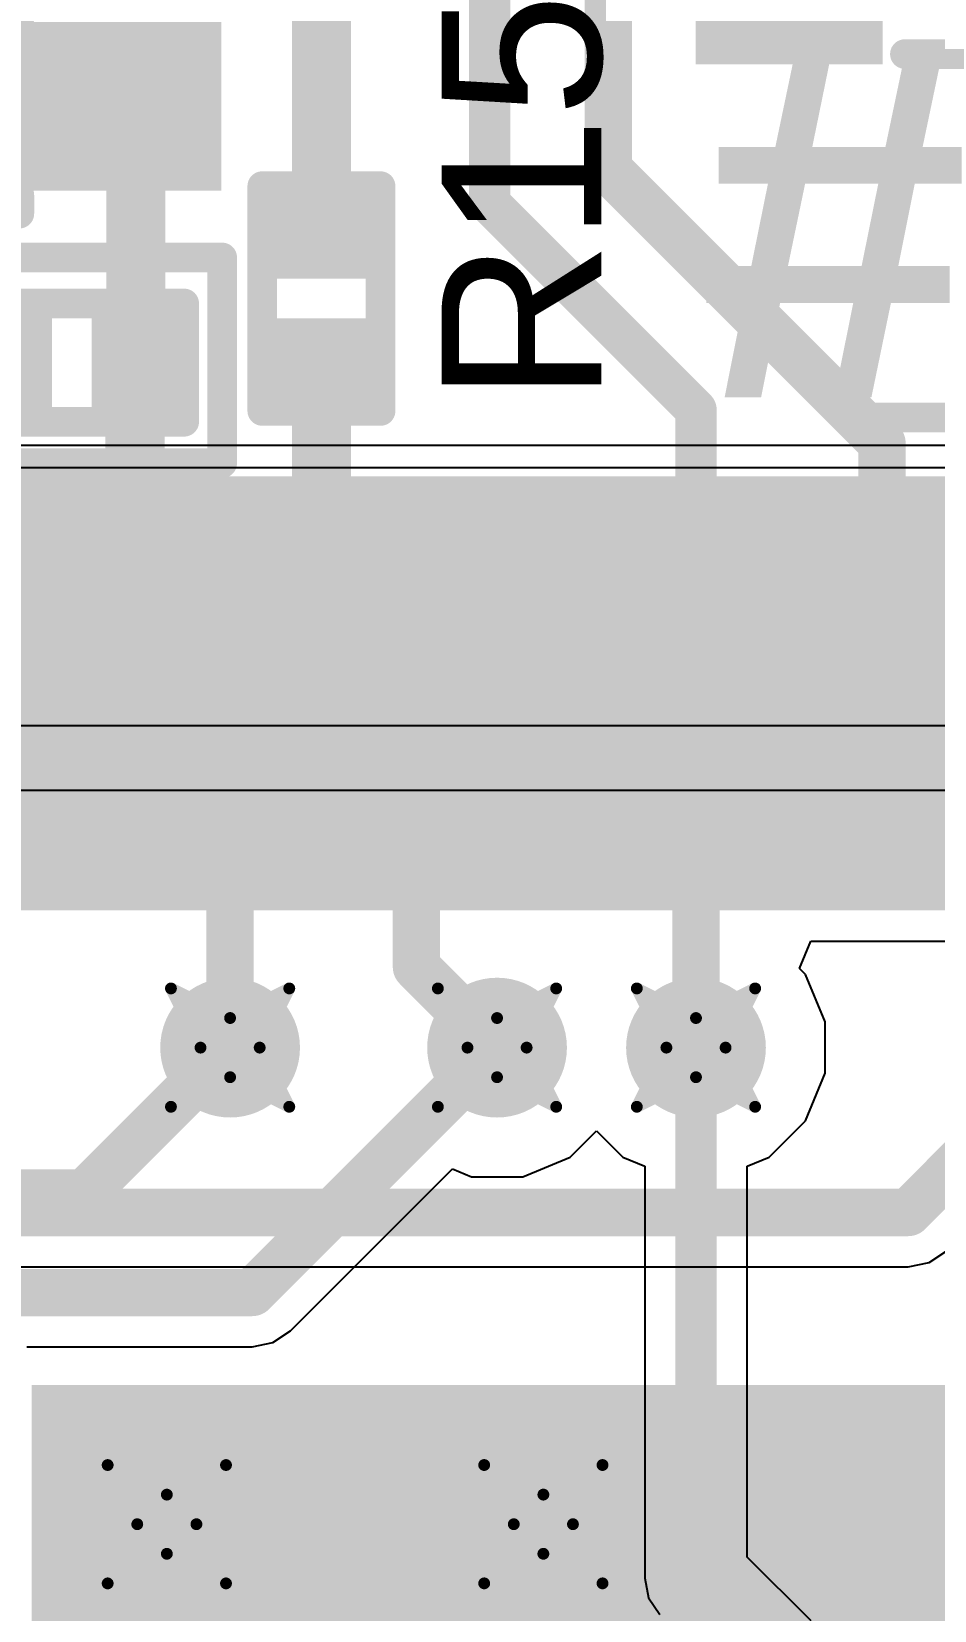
# Model space of a CAD drawing. Header units: inches. Extents: x -6 to 328, y -12 to 81.
# Drawn here: x 10.55 to 14.42, y 19.87 to 26.64 of the extents above; entities that cross this region are included whole.
import ezdxf

# ---------------------------------------------------------------- set-up
doc = ezdxf.new("R2010")
doc.units = ezdxf.units.IN
for name, color, linetype in [('Bottom Layer', 5, 'Continuous'), ('Drill Drawing', 1, 'Continuous'), ('Top Layer', 1, 'Continuous'), ('Top Overlay', 2, 'Continuous'), ('Top Paste', 8, 'Continuous'), ('Top Solder', 216, 'Continuous'), ('Via Holes', 16, 'Continuous')]:
    doc.layers.add(name, color=color, linetype=linetype)
doc.styles.add('Arial', font='', dxfattribs={"height": 0.2})
doc.styles.add('Arial_Bold', font='', dxfattribs={"height": 0.2})
doc.styles.get('Arial').set_extended_font_data('Arial')
doc.styles.get('Arial_Bold').set_extended_font_data('Arial', bold=True)

# ---------------------------------------------------------------- blocks, each defined once
blk = doc.blocks.new('LAN9255_ZMX019_9')
at = {"layer": 'Top Layer'}
for points in [[(-4.55, -4.55), (-4.55, 4.55), (4.55, 4.55), (4.55, -4.55)], [(-8.45, -0.9), (-6.95, -0.9), (-6.95, -1.1), (-8.45, -1.1)], [(-8.45, -1.3), (-6.95, -1.3), (-6.95, -1.5), (-8.45, -1.5)], [(-8.45, -1.7), (-6.95, -1.7), (-6.95, -1.9), (-8.45, -1.9)], [(-8.45, -2.1), (-6.95, -2.1), (-6.95, -2.3), (-8.45, -2.3)], [(-8.45, -2.5), (-6.95, -2.5), (-6.95, -2.7), (-8.45, -2.7)], [(-8.45, -2.9), (-6.95, -2.9), (-6.95, -3.1), (-8.45, -3.1)], [(-8.45, -3.3), (-6.95, -3.3), (-6.95, -3.5), (-8.45, -3.5)], [(-8.45, -3.7), (-6.95, -3.7), (-6.95, -3.9), (-8.45, -3.9)], [(-8.45, -4.1), (-6.95, -4.1), (-6.95, -4.3), (-8.45, -4.3)], [(-8.45, -4.5), (-6.95, -4.5), (-6.95, -4.7), (-8.45, -4.7)]]:
    blk.add_hatch(color=1, dxfattribs=at).paths.add_polyline_path(points)
at = {"layer": 'Top Paste'}
for points in [[(-4.55, -4.55), (-4.55, 4.55), (4.55, 4.55), (4.55, -4.55)], [(-8.45, -0.9), (-6.95, -0.9), (-6.95, -1.1), (-8.45, -1.1)], [(-8.45, -1.3), (-6.95, -1.3), (-6.95, -1.5), (-8.45, -1.5)], [(-8.45, -1.7), (-6.95, -1.7), (-6.95, -1.9), (-8.45, -1.9)], [(-8.45, -2.1), (-6.95, -2.1), (-6.95, -2.3), (-8.45, -2.3)], [(-8.45, -2.5), (-6.95, -2.5), (-6.95, -2.7), (-8.45, -2.7)], [(-8.45, -2.9), (-6.95, -2.9), (-6.95, -3.1), (-8.45, -3.1)], [(-8.45, -3.3), (-6.95, -3.3), (-6.95, -3.5), (-8.45, -3.5)], [(-8.45, -3.7), (-6.95, -3.7), (-6.95, -3.9), (-8.45, -3.9)], [(-8.45, -4.1), (-6.95, -4.1), (-6.95, -4.3), (-8.45, -4.3)], [(-8.45, -4.5), (-6.95, -4.5), (-6.95, -4.7), (-8.45, -4.7)]]:
    blk.add_hatch(color=8, dxfattribs=at).paths.add_polyline_path(points)
at = {"layer": 'Top Solder'}
for points in [[(-4.6516, -4.6516), (-4.6516, 4.6516), (4.6516, 4.6516), (4.6516, -4.6516)], [(-8.5516, -0.3984), (-6.8484, -0.3984), (-6.8484, -0.8016), (-8.5516, -0.8016)], [(-8.5516, -0.7984), (-6.8484, -0.7984), (-6.8484, -1.2016), (-8.5516, -1.2016)], [(-8.5516, -1.1984), (-6.8484, -1.1984), (-6.8484, -1.6016), (-8.5516, -1.6016)], [(-8.5516, -1.5984), (-6.8484, -1.5984), (-6.8484, -2.0016), (-8.5516, -2.0016)], [(-8.5516, -1.9984), (-6.8484, -1.9984), (-6.8484, -2.4016), (-8.5516, -2.4016)], [(-8.5516, -2.3984), (-6.8484, -2.3984), (-6.8484, -2.8016), (-8.5516, -2.8016)], [(-8.5516, -2.7984), (-6.8484, -2.7984), (-6.8484, -3.2016), (-8.5516, -3.2016)], [(-8.5516, -3.1984), (-6.8484, -3.1984), (-6.8484, -3.6016), (-8.5516, -3.6016)], [(-8.5516, -3.5984), (-6.8484, -3.5984), (-6.8484, -4.0016), (-8.5516, -4.0016)], [(-8.5516, -3.9984), (-6.8484, -3.9984), (-6.8484, -4.4016), (-8.5516, -4.4016)], [(-8.5516, -4.3984), (-6.8484, -4.3984), (-6.8484, -4.8016), (-8.5516, -4.8016)]]:
    blk.add_hatch(color=216, dxfattribs=at).paths.add_polyline_path(points)
blk = doc.blocks.new('R___0201_17')
at = {"layer": 'Top Layer'}
for points in [[(-0.41, 0.185), (-0.14, 0.185), (-0.14, -0.185), (-0.41, -0.185)], [(0.14, 0.185), (0.41, 0.185), (0.41, -0.185), (0.14, -0.185)]]:
    blk.add_hatch(color=1, dxfattribs=at).paths.add_polyline_path(points)
at = {"layer": 'Top Paste'}
for points in [[(-0.41, 0.185), (-0.14, 0.185), (-0.14, -0.185), (-0.41, -0.185)], [(0.14, 0.185), (0.41, 0.185), (0.41, -0.185), (0.14, -0.185)]]:
    blk.add_hatch(color=8, dxfattribs=at).paths.add_polyline_path(points)
at = {"layer": 'Top Solder'}
for points in [[(-0.465, 0.24), (-0.085, 0.24), (-0.085, -0.24), (-0.465, -0.24)], [(0.085, 0.24), (0.465, 0.24), (0.465, -0.24), (0.085, -0.24)]]:
    blk.add_hatch(color=216, dxfattribs=at).paths.add_polyline_path(points)
at = {"layer": 'Top Overlay'}
for points in [[(0.4826, 0.254, 0.127, 0.127, 0), (-0.4826, 0.254, 0.127, 0.127, 0)], [(-0.4826, 0.254, 0.127, 0.127, 0), (-0.4826, -0.254, 0.127, 0.127, 0)], [(0.4826, 0.254, 0.127, 0.127, 0), (0.4826, -0.254, 0.127, 0.127, 0)], [(0.4826, -0.254, 0.127, 0.127, 0), (-0.4826, -0.254, 0.127, 0.127, 0)]]:
    blk.add_lwpolyline(points, format="xyseb", dxfattribs=at)
for points in [[(-0.5143, 0.254, 0.0635, 0.0635, 1), (-0.4508, 0.254, 0.0635, 0.0635, 1)], [(-0.5143, 0.254, 0.0635, 0.0635, 1), (-0.4508, 0.254, 0.0635, 0.0635, 1)], [(0.4508, 0.254, 0.0635, 0.0635, 1), (0.5143, 0.254, 0.0635, 0.0635, 1)], [(0.4508, 0.254, 0.0635, 0.0635, 1), (0.5143, 0.254, 0.0635, 0.0635, 1)], [(-0.5143, -0.254, 0.0635, 0.0635, 1), (-0.4508, -0.254, 0.0635, 0.0635, 1)], [(-0.5143, -0.254, 0.0635, 0.0635, 1), (-0.4508, -0.254, 0.0635, 0.0635, 1)], [(0.4508, -0.254, 0.0635, 0.0635, 1), (0.5143, -0.254, 0.0635, 0.0635, 1)], [(0.4508, -0.254, 0.0635, 0.0635, 1), (0.5143, -0.254, 0.0635, 0.0635, 1)]]:
    blk.add_lwpolyline(points, format="xyseb", close=True, dxfattribs=at)
blk = doc.blocks.new('R___0201_18')
at = {"layer": 'Top Layer'}
for points in [[(-0.41, 0.185), (-0.14, 0.185), (-0.14, -0.185), (-0.41, -0.185)], [(0.14, 0.185), (0.41, 0.185), (0.41, -0.185), (0.14, -0.185)]]:
    blk.add_hatch(color=1, dxfattribs=at).paths.add_polyline_path(points)
at = {"layer": 'Top Paste'}
for points in [[(-0.41, 0.185), (-0.14, 0.185), (-0.14, -0.185), (-0.41, -0.185)], [(0.14, 0.185), (0.41, 0.185), (0.41, -0.185), (0.14, -0.185)]]:
    blk.add_hatch(color=8, dxfattribs=at).paths.add_polyline_path(points)
at = {"layer": 'Top Solder'}
for points in [[(-0.465, 0.24), (-0.085, 0.24), (-0.085, -0.24), (-0.465, -0.24)], [(0.085, 0.24), (0.465, 0.24), (0.465, -0.24), (0.085, -0.24)]]:
    blk.add_hatch(color=216, dxfattribs=at).paths.add_polyline_path(points)
at = {"layer": 'Top Overlay'}
for points in [[(0.4826, 0.254, 0.127, 0.127, 0), (-0.4826, 0.254, 0.127, 0.127, 0)], [(-0.4826, -0.254, 0.127, 0.127, 0), (-0.4826, 0.254, 0.127, 0.127, 0)], [(0.4826, -0.254, 0.127, 0.127, 0), (0.4826, 0.254, 0.127, 0.127, 0)], [(0.4826, -0.254, 0.127, 0.127, 0), (-0.4826, -0.254, 0.127, 0.127, 0)]]:
    blk.add_lwpolyline(points, format="xyseb", dxfattribs=at)
for points in [[(-0.5143, 0.254, 0.0635, 0.0635, 1), (-0.4508, 0.254, 0.0635, 0.0635, 1)], [(-0.5143, 0.254, 0.0635, 0.0635, 1), (-0.4508, 0.254, 0.0635, 0.0635, 1)], [(0.4508, 0.254, 0.0635, 0.0635, 1), (0.5143, 0.254, 0.0635, 0.0635, 1)], [(0.4508, 0.254, 0.0635, 0.0635, 1), (0.5143, 0.254, 0.0635, 0.0635, 1)], [(-0.5143, -0.254, 0.0635, 0.0635, 1), (-0.4508, -0.254, 0.0635, 0.0635, 1)], [(-0.5143, -0.254, 0.0635, 0.0635, 1), (-0.4508, -0.254, 0.0635, 0.0635, 1)], [(0.4508, -0.254, 0.0635, 0.0635, 1), (0.5143, -0.254, 0.0635, 0.0635, 1)], [(0.4508, -0.254, 0.0635, 0.0635, 1), (0.5143, -0.254, 0.0635, 0.0635, 1)]]:
    blk.add_lwpolyline(points, format="xyseb", close=True, dxfattribs=at)
blk = doc.blocks.new('IND_0603__1608_M_______43')
at = {"layer": 'Top Layer'}
for points in [[(-1, 0.4), (-0.4, 0.4), (-0.4, -0.4), (-1, -0.4)], [(0.4, 0.4), (1, 0.4), (1, -0.4), (0.4, -0.4)]]:
    blk.add_hatch(color=1, dxfattribs=at).paths.add_polyline_path(points)
at = {"layer": 'Top Paste'}
for points in [[(-1, 0.4), (-0.4, 0.4), (-0.4, -0.4), (-1, -0.4)], [(0.4, 0.4), (1, 0.4), (1, -0.4), (0.4, -0.4)]]:
    blk.add_hatch(color=8, dxfattribs=at).paths.add_polyline_path(points)
at = {"layer": 'Top Solder'}
for points in [[(-1.1016, 0.5016), (-0.2984, 0.5016), (-0.2984, -0.5016), (-1.1016, -0.5016)], [(0.2984, 0.5016), (1.1016, 0.5016), (1.1016, -0.5016), (0.2984, -0.5016)]]:
    blk.add_hatch(color=216, dxfattribs=at).paths.add_polyline_path(points)
at = {"layer": 'Top Overlay'}
for points in [[(-0.2032, 0.4572, 0.127, 0.127, 0), (0.2286, 0.4572, 0.127, 0.127, 0)], [(-0.2032, -0.4572, 0.127, 0.127, 0), (0.2286, -0.4572, 0.127, 0.127, 0)]]:
    blk.add_lwpolyline(points, format="xyseb", dxfattribs=at)
for points in [[(-0.2349, 0.4572, 0.0635, 0.0635, 1), (-0.1714, 0.4572, 0.0635, 0.0635, 1)], [(0.1968, 0.4572, 0.0635, 0.0635, 1), (0.2604, 0.4572, 0.0635, 0.0635, 1)], [(-0.2349, -0.4572, 0.0635, 0.0635, 1), (-0.1714, -0.4572, 0.0635, 0.0635, 1)], [(0.1968, -0.4572, 0.0635, 0.0635, 1), (0.2604, -0.4572, 0.0635, 0.0635, 1)]]:
    blk.add_lwpolyline(points, format="xyseb", close=True, dxfattribs=at)
blk = doc.blocks.new('SOD_523F_48')
at = {"layer": 'Top Layer'}
for points in [[(-1.4, 0.26), (-0.6, 0.26), (-0.6, -0.26), (-1.4, -0.26)], [(0.6, 0.26), (1.4, 0.26), (1.4, -0.26), (0.6, -0.26)]]:
    blk.add_hatch(color=1, dxfattribs=at).paths.add_polyline_path(points)
at = {"layer": 'Top Overlay'}
for points in [[(0.7366, 0.3302), (1.778, 0.3302), (1.778, 0.508), (0.7366, 0.508)], [(1.4986, -0.381), (1.778, -0.381), (1.778, 0.3556), (1.4986, 0.3556)], [(0.7366, -0.508), (1.778, -0.508), (1.778, -0.3302), (0.7366, -0.3302)]]:
    blk.add_hatch(color=2, dxfattribs=at).paths.add_polyline_path(points)
at = {"layer": 'Top Paste'}
for points in [[(-1.4, 0.26), (-0.6, 0.26), (-0.6, -0.26), (-1.4, -0.26)], [(0.6, 0.26), (1.4, 0.26), (1.4, -0.26), (0.6, -0.26)]]:
    blk.add_hatch(color=8, dxfattribs=at).paths.add_polyline_path(points)
at = {"layer": 'Top Solder'}
for points in [[(-1.5016, 0.3616), (-0.4984, 0.3616), (-0.4984, -0.3616), (-1.5016, -0.3616)], [(0.4984, 0.3616), (1.5016, 0.3616), (1.5016, -0.3616), (0.4984, -0.3616)]]:
    blk.add_hatch(color=216, dxfattribs=at).paths.add_polyline_path(points)
at = {"layer": 'Top Overlay'}
for points in [[(-0.635, 0.461, 0.127, 0.127, 0), (-0.635, 0.381, 0.127, 0.127, 0)], [(0.7366, 0.4572, 0.127, 0.127, 0), (-0.635, 0.4572, 0.127, 0.127, 0)], [(-0.635, -0.3772, 0.127, 0.127, 0), (-0.635, -0.4572, 0.127, 0.127, 0)], [(0.7366, -0.4572, 0.127, 0.127, 0), (-0.635, -0.4572, 0.127, 0.127, 0)]]:
    blk.add_lwpolyline(points, format="xyseb", dxfattribs=at)
for points in [[(-0.6667, 0.461, 0.0635, 0.0635, 1), (-0.6032, 0.461, 0.0635, 0.0635, 1)], [(-0.6667, 0.4572, 0.0635, 0.0635, 1), (-0.6032, 0.4572, 0.0635, 0.0635, 1)], [(0.7048, 0.4572, 0.0635, 0.0635, 1), (0.7683, 0.4572, 0.0635, 0.0635, 1)], [(-0.6667, 0.381, 0.0635, 0.0635, 1), (-0.6032, 0.381, 0.0635, 0.0635, 1)], [(-0.6667, -0.3772, 0.0635, 0.0635, 1), (-0.6032, -0.3772, 0.0635, 0.0635, 1)], [(-0.6667, -0.4572, 0.0635, 0.0635, 1), (-0.6032, -0.4572, 0.0635, 0.0635, 1)], [(-0.6667, -0.4572, 0.0635, 0.0635, 1), (-0.6032, -0.4572, 0.0635, 0.0635, 1)], [(0.7048, -0.4572, 0.0635, 0.0635, 1), (0.7683, -0.4572, 0.0635, 0.0635, 1)]]:
    blk.add_lwpolyline(points, format="xyseb", close=True, dxfattribs=at)

msp = doc.modelspace()

# ---------------------------------------------------------------- hatches: boundary and pattern name
at = {"layer": 'Bottom Layer'}
h = msp.add_hatch(color=5, dxfattribs=at)
edge = h.paths.add_edge_path()
edge.add_arc((11.3984, 22.282), 0.3, 0, 360)
h = msp.add_hatch(color=5, dxfattribs=at)
edge = h.paths.add_edge_path()
edge.add_arc((12.5444, 22.282), 0.3, 0, 360)
h = msp.add_hatch(color=5, dxfattribs=at)
edge = h.paths.add_edge_path()
edge.add_arc((13.3984, 22.282), 0.3, 0, 360)
h = msp.add_hatch(color=5, dxfattribs=at)
edge = h.paths.add_edge_path()
edge.add_arc((11.1268, 20.2364), 0.3, 0, 360)
h = msp.add_hatch(color=5, dxfattribs=at)
edge = h.paths.add_edge_path()
edge.add_arc((12.7432, 20.2364), 0.3, 0, 360)
at = {"layer": 'Top Layer'}
msp.add_hatch(color=1, dxfattribs=at).paths.add_polyline_path([(9.6438, 25.0372), (10.5788, 25.0372), (10.5788, 25.4072), (9.6438, 25.4072)])
h = msp.add_hatch(color=1, dxfattribs=at)
edge = h.paths.add_edge_path()
edge.add_arc((11.3984, 22.282), 0.3, 0, 360)
h = msp.add_hatch(color=1, dxfattribs=at)
edge = h.paths.add_edge_path()
edge.add_arc((12.5444, 22.282), 0.3, 0, 360)
h = msp.add_hatch(color=1, dxfattribs=at)
edge = h.paths.add_edge_path()
edge.add_arc((13.3984, 22.282), 0.3, 0, 360)
h = msp.add_hatch(color=1, dxfattribs=at)
edge = h.paths.add_edge_path()
edge.add_arc((11.1268, 20.2364), 0.3, 0, 360)
h = msp.add_hatch(color=1, dxfattribs=at)
edge = h.paths.add_edge_path()
edge.add_arc((12.7432, 20.2364), 0.3, 0, 360)
at = {"layer": 'Via Holes'}
h = msp.add_hatch(color=7, dxfattribs=at)
edge = h.paths.add_edge_path()
edge.add_arc((11.3984, 22.282), 0.15, 0, 360)
h = msp.add_hatch(color=7, dxfattribs=at)
edge = h.paths.add_edge_path()
edge.add_arc((12.5444, 22.282), 0.15, 0, 360)
h = msp.add_hatch(color=7, dxfattribs=at)
edge = h.paths.add_edge_path()
edge.add_arc((13.3984, 22.282), 0.15, 0, 360)
h = msp.add_hatch(color=7, dxfattribs=at)
edge = h.paths.add_edge_path()
edge.add_arc((11.1268, 20.2364), 0.15, 0, 360)
h = msp.add_hatch(color=7, dxfattribs=at)
edge = h.paths.add_edge_path()
edge.add_arc((12.7432, 20.2364), 0.15, 0, 360)

# ---------------------------------------------------------------- linework, layer by layer
at = {"layer": 'Bottom Layer'}
for p, q in [((14.9365, 24.8666), (3.175, 24.8666)), ((14.943, 24.77), (3.3397, 24.77)), ((3.7098, 23.6649), (15.3014, 23.6649)), ((18.5674, 23.3857), (5.8578, 23.3857)), ((13.8429, 22.6209), (13.8915, 22.7383)), ((13.8915, 22.7383), (16.1053, 22.7383)), ((13.8681, 22.5958), (13.8429, 22.6209)), ((13.9524, 22.3922), (13.8681, 22.5958)), ((13.9524, 22.1718), (13.9524, 22.3922)), ((13.8681, 21.9682), (13.9524, 22.1718)), ((13.7122, 21.8123), (13.8681, 21.9682)), ((12.8582, 21.8123), (12.9714, 21.9255)), ((12.9714, 21.9255), (13.0846, 21.8123)), ((11.6581, 21.0661), (12.3535, 21.7614)), ((12.3535, 21.7614), (12.4342, 21.728)), ((12.6546, 21.728), (12.8582, 21.8123)), ((13.0846, 21.8123), (13.1783, 21.7735)), ((13.1783, 21.7735), (13.1783, 20.0043)), ((13.6185, 21.7735), (13.7122, 21.8123)), ((13.6185, 20.0954), (13.6185, 21.7735)), ((12.4342, 21.728), (12.6546, 21.728)), ((11.4933, 20.9978), (11.5825, 21.0156)), ((11.5825, 21.0156), (11.6581, 21.0661)), ((10.5252, 20.9978), (11.4933, 20.9978)), ((13.8929, 19.8211), (13.6185, 20.0954)), ((13.1783, 20.0043), (13.195, 19.92)), ((13.195, 19.92), (13.2427, 19.8486))]:
    msp.add_line(p, q, dxfattribs=at)
for points in [[(3.3397, 24.511, 0.254, 0.254, 0), (15.0503, 24.511, 0.254, 0.254, 0)], [(3.6025, 23.9239, 0.254, 0.254, 0), (15.3014, 23.9239, 0.254, 0.254, 0)], [(9.4184, 23.062, 0.381, 0.381, 0), (18.998, 23.062, 0.381, 0.381, 0)], [(13.3984, 22.282, 0.1778, 0.1778, 0), (13.3984, 22.482, 0.1778, 0.1778, 0)], [(10.7748, 21.6584, 0.2032, 0.2032, 0), (11.3984, 22.282, 0.2032, 0.2032, 0)], [(11.4933, 21.2309, 0.2032, 0.2032, 0), (12.5444, 22.282, 0.2032, 0.2032, 0)], [(13.3984, 20.0043, 0.1778, 0.1778, 0), (13.3984, 22.282, 0.1778, 0.1778, 0)], [(6.4942, 21.6584, 0.2032, 0.2032, 0), (10.7748, 21.6584, 0.2032, 0.2032, 0)], [(10.3343, 21.2309, 0.2032, 0.2032, 0), (11.4933, 21.2309, 0.2032, 0.2032, 0)], [(13.3984, 20.0043, 0.1778, 0.1778, 0), (13.8017, 19.6009, 0.1778, 0.1778, 0)]]:
    msp.add_lwpolyline(points, format="xyseb", dxfattribs=at)
for points in [[(13.354, 22.482, 0.0889, 0.0889, 1), (13.4429, 22.482, 0.0889, 0.0889, 1)], [(11.3476, 22.282, 0.1016, 0.1016, 1), (11.4492, 22.282, 0.1016, 0.1016, 1)], [(12.4936, 22.282, 0.1016, 0.1016, 1), (12.5952, 22.282, 0.1016, 0.1016, 1)], [(13.354, 22.282, 0.0889, 0.0889, 1), (13.4429, 22.282, 0.0889, 0.0889, 1)], [(13.354, 22.282, 0.0889, 0.0889, 1), (13.4429, 22.282, 0.0889, 0.0889, 1)], [(10.724, 21.6584, 0.1016, 0.1016, 1), (10.8256, 21.6584, 0.1016, 0.1016, 1)], [(10.724, 21.6584, 0.1016, 0.1016, 1), (10.8256, 21.6584, 0.1016, 0.1016, 1)], [(11.4425, 21.2309, 0.1016, 0.1016, 1), (11.5441, 21.2309, 0.1016, 0.1016, 1)], [(11.4425, 21.2309, 0.1016, 0.1016, 1), (11.5441, 21.2309, 0.1016, 0.1016, 1)], [(13.354, 20.0043, 0.0889, 0.0889, 1), (13.4429, 20.0043, 0.0889, 0.0889, 1)], [(13.354, 20.0043, 0.0889, 0.0889, 1), (13.4429, 20.0043, 0.0889, 0.0889, 1)]]:
    msp.add_lwpolyline(points, format="xyseb", close=True, dxfattribs=at)
at = {"layer": 'Drill Drawing'}
for points in [[(11.1444, 22.536, 0.0508, 0.0508, 0), (11.3984, 22.409, 0.0508, 0.0508, 0)], [(11.1444, 22.536, 0.0508, 0.0508, 0), (11.2714, 22.282, 0.0508, 0.0508, 0)], [(11.3984, 22.409, 0.0508, 0.0508, 0), (11.6524, 22.536, 0.0508, 0.0508, 0)], [(11.5254, 22.282, 0.0508, 0.0508, 0), (11.6524, 22.536, 0.0508, 0.0508, 0)], [(12.2904, 22.536, 0.0508, 0.0508, 0), (12.5444, 22.409, 0.0508, 0.0508, 0)], [(12.2904, 22.536, 0.0508, 0.0508, 0), (12.4174, 22.282, 0.0508, 0.0508, 0)], [(12.5444, 22.409, 0.0508, 0.0508, 0), (12.7984, 22.536, 0.0508, 0.0508, 0)], [(12.6714, 22.282, 0.0508, 0.0508, 0), (12.7984, 22.536, 0.0508, 0.0508, 0)], [(13.1444, 22.536, 0.0508, 0.0508, 0), (13.3984, 22.409, 0.0508, 0.0508, 0)], [(13.1444, 22.536, 0.0508, 0.0508, 0), (13.2714, 22.282, 0.0508, 0.0508, 0)], [(13.3984, 22.409, 0.0508, 0.0508, 0), (13.6524, 22.536, 0.0508, 0.0508, 0)], [(13.5254, 22.282, 0.0508, 0.0508, 0), (13.6524, 22.536, 0.0508, 0.0508, 0)], [(11.1444, 22.028, 0.0508, 0.0508, 0), (11.2714, 22.282, 0.0508, 0.0508, 0)], [(11.5254, 22.282, 0.0508, 0.0508, 0), (11.6524, 22.028, 0.0508, 0.0508, 0)], [(12.2904, 22.028, 0.0508, 0.0508, 0), (12.4174, 22.282, 0.0508, 0.0508, 0)], [(12.6714, 22.282, 0.0508, 0.0508, 0), (12.7984, 22.028, 0.0508, 0.0508, 0)], [(13.1444, 22.028, 0.0508, 0.0508, 0), (13.2714, 22.282, 0.0508, 0.0508, 0)], [(13.5254, 22.282, 0.0508, 0.0508, 0), (13.6524, 22.028, 0.0508, 0.0508, 0)], [(11.1444, 22.028, 0.0508, 0.0508, 0), (11.3984, 22.155, 0.0508, 0.0508, 0)], [(11.3984, 22.155, 0.0508, 0.0508, 0), (11.6524, 22.028, 0.0508, 0.0508, 0)], [(12.2904, 22.028, 0.0508, 0.0508, 0), (12.5444, 22.155, 0.0508, 0.0508, 0)], [(12.5444, 22.155, 0.0508, 0.0508, 0), (12.7984, 22.028, 0.0508, 0.0508, 0)], [(13.1444, 22.028, 0.0508, 0.0508, 0), (13.3984, 22.155, 0.0508, 0.0508, 0)], [(13.3984, 22.155, 0.0508, 0.0508, 0), (13.6524, 22.028, 0.0508, 0.0508, 0)], [(10.8728, 20.4904, 0.0508, 0.0508, 0), (11.1268, 20.3634, 0.0508, 0.0508, 0)], [(10.8728, 20.4904, 0.0508, 0.0508, 0), (10.9998, 20.2364, 0.0508, 0.0508, 0)], [(11.1268, 20.3634, 0.0508, 0.0508, 0), (11.3808, 20.4904, 0.0508, 0.0508, 0)], [(11.2538, 20.2364, 0.0508, 0.0508, 0), (11.3808, 20.4904, 0.0508, 0.0508, 0)], [(12.4892, 20.4904, 0.0508, 0.0508, 0), (12.7432, 20.3634, 0.0508, 0.0508, 0)], [(12.4892, 20.4904, 0.0508, 0.0508, 0), (12.6162, 20.2364, 0.0508, 0.0508, 0)], [(12.7432, 20.3634, 0.0508, 0.0508, 0), (12.9972, 20.4904, 0.0508, 0.0508, 0)], [(12.8702, 20.2364, 0.0508, 0.0508, 0), (12.9972, 20.4904, 0.0508, 0.0508, 0)], [(10.8728, 19.9824, 0.0508, 0.0508, 0), (10.9998, 20.2364, 0.0508, 0.0508, 0)], [(11.2538, 20.2364, 0.0508, 0.0508, 0), (11.3808, 19.9824, 0.0508, 0.0508, 0)], [(12.4892, 19.9824, 0.0508, 0.0508, 0), (12.6162, 20.2364, 0.0508, 0.0508, 0)], [(12.8702, 20.2364, 0.0508, 0.0508, 0), (12.9972, 19.9824, 0.0508, 0.0508, 0)], [(10.8728, 19.9824, 0.0508, 0.0508, 0), (11.1268, 20.1094, 0.0508, 0.0508, 0)], [(11.1268, 20.1094, 0.0508, 0.0508, 0), (11.3808, 19.9824, 0.0508, 0.0508, 0)], [(12.4892, 19.9824, 0.0508, 0.0508, 0), (12.7432, 20.1094, 0.0508, 0.0508, 0)], [(12.7432, 20.1094, 0.0508, 0.0508, 0), (12.9972, 19.9824, 0.0508, 0.0508, 0)]]:
    msp.add_lwpolyline(points, format="xyseb", dxfattribs=at)
for points in [[(11.1317, 22.536, 0.0254, 0.0254, 1), (11.1571, 22.536, 0.0254, 0.0254, 1)], [(11.1317, 22.536, 0.0254, 0.0254, 1), (11.1571, 22.536, 0.0254, 0.0254, 1)], [(11.6397, 22.536, 0.0254, 0.0254, 1), (11.6651, 22.536, 0.0254, 0.0254, 1)], [(11.6397, 22.536, 0.0254, 0.0254, 1), (11.6651, 22.536, 0.0254, 0.0254, 1)], [(12.2777, 22.536, 0.0254, 0.0254, 1), (12.3031, 22.536, 0.0254, 0.0254, 1)], [(12.2777, 22.536, 0.0254, 0.0254, 1), (12.3031, 22.536, 0.0254, 0.0254, 1)], [(12.7857, 22.536, 0.0254, 0.0254, 1), (12.8111, 22.536, 0.0254, 0.0254, 1)], [(12.7857, 22.536, 0.0254, 0.0254, 1), (12.8111, 22.536, 0.0254, 0.0254, 1)], [(13.1317, 22.536, 0.0254, 0.0254, 1), (13.1571, 22.536, 0.0254, 0.0254, 1)], [(13.1317, 22.536, 0.0254, 0.0254, 1), (13.1571, 22.536, 0.0254, 0.0254, 1)], [(13.6397, 22.536, 0.0254, 0.0254, 1), (13.6651, 22.536, 0.0254, 0.0254, 1)], [(13.6397, 22.536, 0.0254, 0.0254, 1), (13.6651, 22.536, 0.0254, 0.0254, 1)], [(11.3857, 22.409, 0.0254, 0.0254, 1), (11.4111, 22.409, 0.0254, 0.0254, 1)], [(11.3857, 22.409, 0.0254, 0.0254, 1), (11.4111, 22.409, 0.0254, 0.0254, 1)], [(12.5317, 22.409, 0.0254, 0.0254, 1), (12.5571, 22.409, 0.0254, 0.0254, 1)], [(12.5317, 22.409, 0.0254, 0.0254, 1), (12.5571, 22.409, 0.0254, 0.0254, 1)], [(13.3857, 22.409, 0.0254, 0.0254, 1), (13.4111, 22.409, 0.0254, 0.0254, 1)], [(13.3857, 22.409, 0.0254, 0.0254, 1), (13.4111, 22.409, 0.0254, 0.0254, 1)], [(11.2587, 22.282, 0.0254, 0.0254, 1), (11.2841, 22.282, 0.0254, 0.0254, 1)], [(11.2587, 22.282, 0.0254, 0.0254, 1), (11.2841, 22.282, 0.0254, 0.0254, 1)], [(11.5127, 22.282, 0.0254, 0.0254, 1), (11.5381, 22.282, 0.0254, 0.0254, 1)], [(11.5127, 22.282, 0.0254, 0.0254, 1), (11.5381, 22.282, 0.0254, 0.0254, 1)], [(12.4047, 22.282, 0.0254, 0.0254, 1), (12.4301, 22.282, 0.0254, 0.0254, 1)], [(12.4047, 22.282, 0.0254, 0.0254, 1), (12.4301, 22.282, 0.0254, 0.0254, 1)], [(12.6587, 22.282, 0.0254, 0.0254, 1), (12.6841, 22.282, 0.0254, 0.0254, 1)], [(12.6587, 22.282, 0.0254, 0.0254, 1), (12.6841, 22.282, 0.0254, 0.0254, 1)], [(13.2587, 22.282, 0.0254, 0.0254, 1), (13.2841, 22.282, 0.0254, 0.0254, 1)], [(13.2587, 22.282, 0.0254, 0.0254, 1), (13.2841, 22.282, 0.0254, 0.0254, 1)], [(13.5127, 22.282, 0.0254, 0.0254, 1), (13.5381, 22.282, 0.0254, 0.0254, 1)], [(13.5127, 22.282, 0.0254, 0.0254, 1), (13.5381, 22.282, 0.0254, 0.0254, 1)], [(11.3857, 22.155, 0.0254, 0.0254, 1), (11.4111, 22.155, 0.0254, 0.0254, 1)], [(11.3857, 22.155, 0.0254, 0.0254, 1), (11.4111, 22.155, 0.0254, 0.0254, 1)], [(12.5317, 22.155, 0.0254, 0.0254, 1), (12.5571, 22.155, 0.0254, 0.0254, 1)], [(12.5317, 22.155, 0.0254, 0.0254, 1), (12.5571, 22.155, 0.0254, 0.0254, 1)], [(13.3857, 22.155, 0.0254, 0.0254, 1), (13.4111, 22.155, 0.0254, 0.0254, 1)], [(13.3857, 22.155, 0.0254, 0.0254, 1), (13.4111, 22.155, 0.0254, 0.0254, 1)], [(11.1317, 22.028, 0.0254, 0.0254, 1), (11.1571, 22.028, 0.0254, 0.0254, 1)], [(11.1317, 22.028, 0.0254, 0.0254, 1), (11.1571, 22.028, 0.0254, 0.0254, 1)], [(11.6397, 22.028, 0.0254, 0.0254, 1), (11.6651, 22.028, 0.0254, 0.0254, 1)], [(11.6397, 22.028, 0.0254, 0.0254, 1), (11.6651, 22.028, 0.0254, 0.0254, 1)], [(12.2777, 22.028, 0.0254, 0.0254, 1), (12.3031, 22.028, 0.0254, 0.0254, 1)], [(12.2777, 22.028, 0.0254, 0.0254, 1), (12.3031, 22.028, 0.0254, 0.0254, 1)], [(12.7857, 22.028, 0.0254, 0.0254, 1), (12.8111, 22.028, 0.0254, 0.0254, 1)], [(12.7857, 22.028, 0.0254, 0.0254, 1), (12.8111, 22.028, 0.0254, 0.0254, 1)], [(13.1317, 22.028, 0.0254, 0.0254, 1), (13.1571, 22.028, 0.0254, 0.0254, 1)], [(13.1317, 22.028, 0.0254, 0.0254, 1), (13.1571, 22.028, 0.0254, 0.0254, 1)], [(13.6397, 22.028, 0.0254, 0.0254, 1), (13.6651, 22.028, 0.0254, 0.0254, 1)], [(13.6397, 22.028, 0.0254, 0.0254, 1), (13.6651, 22.028, 0.0254, 0.0254, 1)], [(10.8601, 20.4904, 0.0254, 0.0254, 1), (10.8855, 20.4904, 0.0254, 0.0254, 1)], [(10.8601, 20.4904, 0.0254, 0.0254, 1), (10.8855, 20.4904, 0.0254, 0.0254, 1)], [(11.3681, 20.4904, 0.0254, 0.0254, 1), (11.3935, 20.4904, 0.0254, 0.0254, 1)], [(11.3681, 20.4904, 0.0254, 0.0254, 1), (11.3935, 20.4904, 0.0254, 0.0254, 1)], [(12.4765, 20.4904, 0.0254, 0.0254, 1), (12.5019, 20.4904, 0.0254, 0.0254, 1)], [(12.4765, 20.4904, 0.0254, 0.0254, 1), (12.5019, 20.4904, 0.0254, 0.0254, 1)], [(12.9845, 20.4904, 0.0254, 0.0254, 1), (13.0099, 20.4904, 0.0254, 0.0254, 1)], [(12.9845, 20.4904, 0.0254, 0.0254, 1), (13.0099, 20.4904, 0.0254, 0.0254, 1)], [(11.1141, 20.3634, 0.0254, 0.0254, 1), (11.1395, 20.3634, 0.0254, 0.0254, 1)], [(11.1141, 20.3634, 0.0254, 0.0254, 1), (11.1395, 20.3634, 0.0254, 0.0254, 1)], [(12.7305, 20.3634, 0.0254, 0.0254, 1), (12.7559, 20.3634, 0.0254, 0.0254, 1)], [(12.7305, 20.3634, 0.0254, 0.0254, 1), (12.7559, 20.3634, 0.0254, 0.0254, 1)], [(10.9871, 20.2364, 0.0254, 0.0254, 1), (11.0125, 20.2364, 0.0254, 0.0254, 1)], [(10.9871, 20.2364, 0.0254, 0.0254, 1), (11.0125, 20.2364, 0.0254, 0.0254, 1)], [(11.2411, 20.2364, 0.0254, 0.0254, 1), (11.2665, 20.2364, 0.0254, 0.0254, 1)], [(11.2411, 20.2364, 0.0254, 0.0254, 1), (11.2665, 20.2364, 0.0254, 0.0254, 1)], [(12.6035, 20.2364, 0.0254, 0.0254, 1), (12.6289, 20.2364, 0.0254, 0.0254, 1)], [(12.6035, 20.2364, 0.0254, 0.0254, 1), (12.6289, 20.2364, 0.0254, 0.0254, 1)], [(12.8575, 20.2364, 0.0254, 0.0254, 1), (12.8829, 20.2364, 0.0254, 0.0254, 1)], [(12.8575, 20.2364, 0.0254, 0.0254, 1), (12.8829, 20.2364, 0.0254, 0.0254, 1)], [(11.1141, 20.1094, 0.0254, 0.0254, 1), (11.1395, 20.1094, 0.0254, 0.0254, 1)], [(11.1141, 20.1094, 0.0254, 0.0254, 1), (11.1395, 20.1094, 0.0254, 0.0254, 1)], [(12.7305, 20.1094, 0.0254, 0.0254, 1), (12.7559, 20.1094, 0.0254, 0.0254, 1)], [(12.7305, 20.1094, 0.0254, 0.0254, 1), (12.7559, 20.1094, 0.0254, 0.0254, 1)], [(10.8601, 19.9824, 0.0254, 0.0254, 1), (10.8855, 19.9824, 0.0254, 0.0254, 1)], [(10.8601, 19.9824, 0.0254, 0.0254, 1), (10.8855, 19.9824, 0.0254, 0.0254, 1)], [(11.3681, 19.9824, 0.0254, 0.0254, 1), (11.3935, 19.9824, 0.0254, 0.0254, 1)], [(11.3681, 19.9824, 0.0254, 0.0254, 1), (11.3935, 19.9824, 0.0254, 0.0254, 1)], [(12.4765, 19.9824, 0.0254, 0.0254, 1), (12.5019, 19.9824, 0.0254, 0.0254, 1)], [(12.4765, 19.9824, 0.0254, 0.0254, 1), (12.5019, 19.9824, 0.0254, 0.0254, 1)], [(12.9845, 19.9824, 0.0254, 0.0254, 1), (13.0099, 19.9824, 0.0254, 0.0254, 1)], [(12.9845, 19.9824, 0.0254, 0.0254, 1), (13.0099, 19.9824, 0.0254, 0.0254, 1)]]:
    msp.add_lwpolyline(points, format="xyseb", close=True, dxfattribs=at)
at = {"layer": 'Top Layer'}
for p, q in [((14.3099, 21.3412), (14.3991, 21.359)), ((14.3991, 21.359), (14.4747, 21.4095)), ((10.3813, 21.3412), (14.3099, 21.3412))]:
    msp.add_line(p, q, dxfattribs=at)
for points in [[(12.5123, 25.9056, 0.1778, 0.1778, 0), (12.5123, 27.9245, 0.1778, 0.1778, 0)], [(13.0215, 26.0522, 0.2032, 0.2032, 0), (13.0215, 27.9355, 0.2032, 0.2032, 0)], [(11.7904, 25.7722, 0.254, 0.254, 0), (11.7904, 27.2978, 0.254, 0.254, 0)], [(10.7188, 26.3224, 0.254, 0.254, 0), (10.9938, 26.0474, 0.254, 0.254, 0)], [(10.9938, 25.2222, 0.254, 0.254, 0), (10.9938, 26.0474, 0.254, 0.254, 0)], [(13.0215, 26.0522, 0.2032, 0.2032, 0), (14.1968, 24.8769, 0.2032, 0.2032, 0)], [(12.5123, 25.9056, 0.1778, 0.1778, 0), (13.3984, 25.0194, 0.1778, 0.1778, 0)], [(10.9904, 23.5438, 0.254, 0.254, 0), (10.9904, 25.2222, 0.254, 0.254, 0)], [(11.7904, 23.5438, 0.254, 0.254, 0), (11.7904, 25.2222, 0.254, 0.254, 0)], [(13.3984, 23.882, 0.1778, 0.1778, 0), (13.3984, 25.0194, 0.1778, 0.1778, 0)], [(14.1968, 23.8836, 0.2032, 0.2032, 0), (14.1968, 24.8769, 0.2032, 0.2032, 0)], [(11.3984, 22.282, 0.2032, 0.2032, 0), (11.3984, 23.882, 0.2032, 0.2032, 0)], [(12.1984, 22.628, 0.2032, 0.2032, 0), (12.1984, 23.882, 0.2032, 0.2032, 0)], [(13.3984, 22.282, 0.2032, 0.2032, 0), (13.3984, 23.882, 0.2032, 0.2032, 0)], [(14.1968, 23.8836, 0.2032, 0.2032, 0), (14.1984, 23.882, 0.2032, 0.2032, 0)], [(12.1984, 22.628, 0.2032, 0.2032, 0), (12.5444, 22.282, 0.2032, 0.2032, 0)], [(14.3099, 21.5743, 0.2032, 0.2032, 0), (14.9984, 22.2628, 0.2032, 0.2032, 0)], [(9.7936, 21.5743, 0.2032, 0.2032, 0), (14.3099, 21.5743, 0.2032, 0.2032, 0)]]:
    msp.add_lwpolyline(points, format="xyseb", dxfattribs=at)
for points in [[(10.6553, 26.3224, 0.127, 0.127, 1), (10.7823, 26.3224, 0.127, 0.127, 1)], [(10.9303, 26.0474, 0.127, 0.127, 1), (11.0573, 26.0474, 0.127, 0.127, 1)], [(10.9303, 26.0474, 0.127, 0.127, 1), (11.0573, 26.0474, 0.127, 0.127, 1)], [(12.9707, 26.0522, 0.1016, 0.1016, 1), (13.0723, 26.0522, 0.1016, 0.1016, 1)], [(12.9707, 26.0522, 0.1016, 0.1016, 1), (13.0723, 26.0522, 0.1016, 0.1016, 1)], [(12.4678, 25.9056, 0.0889, 0.0889, 1), (12.5567, 25.9056, 0.0889, 0.0889, 1)], [(12.4678, 25.9056, 0.0889, 0.0889, 1), (12.5567, 25.9056, 0.0889, 0.0889, 1)], [(11.7269, 25.7722, 0.127, 0.127, 1), (11.8539, 25.7722, 0.127, 0.127, 1)], [(10.9269, 25.2222, 0.127, 0.127, 1), (11.0539, 25.2222, 0.127, 0.127, 1)], [(10.9303, 25.2222, 0.127, 0.127, 1), (11.0573, 25.2222, 0.127, 0.127, 1)], [(11.7269, 25.2222, 0.127, 0.127, 1), (11.8539, 25.2222, 0.127, 0.127, 1)], [(13.354, 25.0194, 0.0889, 0.0889, 1), (13.4429, 25.0194, 0.0889, 0.0889, 1)], [(13.354, 25.0194, 0.0889, 0.0889, 1), (13.4429, 25.0194, 0.0889, 0.0889, 1)], [(14.146, 24.8769, 0.1016, 0.1016, 1), (14.2476, 24.8769, 0.1016, 0.1016, 1)], [(14.146, 24.8769, 0.1016, 0.1016, 1), (14.2476, 24.8769, 0.1016, 0.1016, 1)], [(11.3476, 23.882, 0.1016, 0.1016, 1), (11.4492, 23.882, 0.1016, 0.1016, 1)], [(12.1476, 23.882, 0.1016, 0.1016, 1), (12.2492, 23.882, 0.1016, 0.1016, 1)], [(13.3476, 23.882, 0.1016, 0.1016, 1), (13.4492, 23.882, 0.1016, 0.1016, 1)], [(13.354, 23.882, 0.0889, 0.0889, 1), (13.4429, 23.882, 0.0889, 0.0889, 1)], [(14.146, 23.8836, 0.1016, 0.1016, 1), (14.2476, 23.8836, 0.1016, 0.1016, 1)], [(14.146, 23.8836, 0.1016, 0.1016, 1), (14.2476, 23.8836, 0.1016, 0.1016, 1)], [(14.1476, 23.882, 0.1016, 0.1016, 1), (14.2492, 23.882, 0.1016, 0.1016, 1)], [(10.9269, 23.5438, 0.127, 0.127, 1), (11.0539, 23.5438, 0.127, 0.127, 1)], [(11.7269, 23.5438, 0.127, 0.127, 1), (11.8539, 23.5438, 0.127, 0.127, 1)], [(12.1476, 22.628, 0.1016, 0.1016, 1), (12.2492, 22.628, 0.1016, 0.1016, 1)], [(12.1476, 22.628, 0.1016, 0.1016, 1), (12.2492, 22.628, 0.1016, 0.1016, 1)], [(11.3476, 22.282, 0.1016, 0.1016, 1), (11.4492, 22.282, 0.1016, 0.1016, 1)], [(12.4936, 22.282, 0.1016, 0.1016, 1), (12.5952, 22.282, 0.1016, 0.1016, 1)], [(13.3476, 22.282, 0.1016, 0.1016, 1), (13.4492, 22.282, 0.1016, 0.1016, 1)], [(14.2591, 21.5743, 0.1016, 0.1016, 1), (14.3607, 21.5743, 0.1016, 0.1016, 1)], [(14.2591, 21.5743, 0.1016, 0.1016, 1), (14.3607, 21.5743, 0.1016, 0.1016, 1)]]:
    msp.add_lwpolyline(points, format="xyseb", close=True, dxfattribs=at)
at = {"layer": 'Top Overlay'}
for points in [[(8.6952, 25.6736, 0.127, 0.127, 0), (11.3644, 25.6736, 0.127, 0.127, 0)], [(11.3644, 24.7904, 0.127, 0.127, 0), (11.3644, 25.6736, 0.127, 0.127, 0)], [(14.1169, 24.9864, 0.127, 0.127, 0), (14.965, 24.9864, 0.127, 0.127, 0)], [(9.1636, 24.7904, 0.127, 0.127, 0), (11.2014, 24.7904, 0.127, 0.127, 0)], [(11.2014, 24.7904, 0.127, 0.127, 0), (11.3644, 24.7904, 0.127, 0.127, 0)]]:
    msp.add_lwpolyline(points, format="xyseb", dxfattribs=at)
for points in [[(11.3327, 25.6736, 0.0635, 0.0635, 1), (11.3962, 25.6736, 0.0635, 0.0635, 1)], [(11.3327, 25.6736, 0.0635, 0.0635, 1), (11.3962, 25.6736, 0.0635, 0.0635, 1)], [(14.0851, 24.9864, 0.0635, 0.0635, 1), (14.1486, 24.9864, 0.0635, 0.0635, 1)], [(11.1697, 24.7904, 0.0635, 0.0635, 1), (11.2332, 24.7904, 0.0635, 0.0635, 1)], [(11.1697, 24.7904, 0.0635, 0.0635, 1), (11.2332, 24.7904, 0.0635, 0.0635, 1)], [(11.3327, 24.7904, 0.0635, 0.0635, 1), (11.3962, 24.7904, 0.0635, 0.0635, 1)], [(11.3327, 24.7904, 0.0635, 0.0635, 1), (11.3962, 24.7904, 0.0635, 0.0635, 1)]]:
    msp.add_lwpolyline(points, format="xyseb", close=True, dxfattribs=at)

# ---------------------------------------------------------------- block references
msp.add_blockref('IND_0603__1608_M_______43', (14.4984, 27.0038))
for name, p, rotation in [('SOD_523F_48', (9.8588, 26.3224), 180), ('R___0201_18', (11.7904, 25.4972), 270), ('R___0201_17', (10.7188, 25.2222), 180), ('LAN9255_ZMX019_9', (15.1984, 16.182), 270)]:
    msp.add_blockref(name, p, dxfattribs=dict(rotation=rotation))

# ---------------------------------------------------------------- texts
at = {"layer": 'Top Overlay', "style": 'Arial'}
msp.add_text('R15', height=0.6858, rotation=90, dxfattribs=at).set_placement((12.992, 25.051))
at = {"layer": 'Top Overlay', "style": 'Arial_Bold'}
msp.add_text('#', height=1.5, dxfattribs=at).set_placement((13.4076, 25.0726))

doc.saveas('drawing.dxf')
